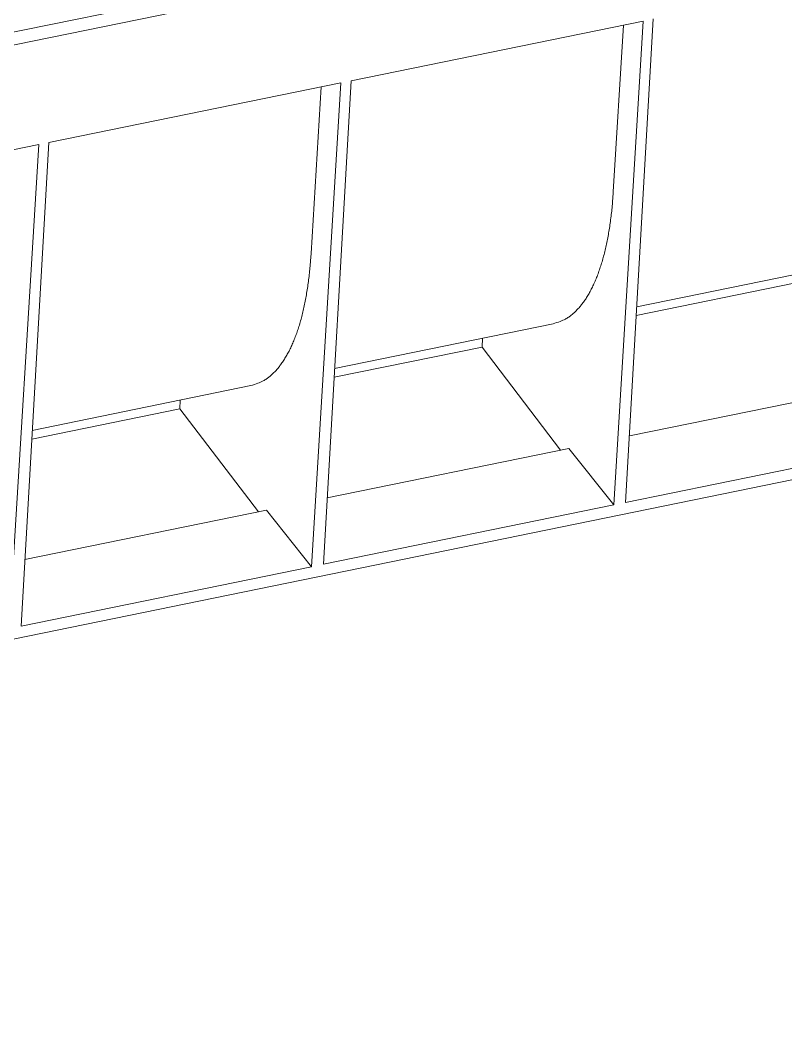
# Model space of a CAD drawing. Header units: millimetres. Extents: x 4267 to 8467, y 166 to 3136.
# Drawn here: x 5012.3 to 5139.8, y 1752.2 to 1918.8 of the extents above; entities that cross this region are included whole.
import ezdxf

# ---------------------------------------------------------------- set-up
doc = ezdxf.new("R2010")
doc.units = ezdxf.units.MM
doc.styles.get("Standard").update_dxf_attribs({"font": 'SimSun.ttf'})
doc.dimstyles.new('ISO-25', dxfattribs={"dimtxt": 2.5, "dimasz": 2.5, "dimexe": 1.25, "dimexo": 0.625, "dimtad": 1, "dimtxsty": 'Standard', "dimcen": 2.5, "dimadec": 0, "dimazin": 0, "dimtfac": 1, "dimtmove": 0, "dimatfit": 3, "dimfxl": 1, "dimarcsym": 0})

msp = doc.modelspace()

# ---------------------------------------------------------------- linework, layer by layer
at = {"linetype": 'Continuous', "lineweight": 5}
for p, q in [((4760.94, 1865.64, 326.37), (5179.49, 1951.29, 326.37)), ((4762.39, 1863.74, 326.37), (5180.94, 1949.39, 326.37)), ((5067.41, 1908.72, 326.37), (5116, 1918.66, 326.37)), ((5112.72, 1917.99, 326.37), (5111.03, 1890.25, 326.37)), ((5116, 1918.66, 326.37), (5111.11, 1838.12, 326.37)), ((5113.08, 1838.53, 326.37), (5117.68, 1919.01, 326.37)), ((5017.13, 1898.43, 326.37), (5065.73, 1908.38, 326.37)), ((5062.44, 1907.7, 326.37), (5060.75, 1879.96, 326.37)), ((5065.73, 1908.38, 326.37), (5060.83, 1827.83, 326.37)), ((5062.81, 1828.24, 326.37), (5067.41, 1908.72, 326.37)), ((4966.85, 1888.14, 326.37), (5015.45, 1898.09, 326.37)), ((5015.45, 1898.09, 326.37), (5010.56, 1817.55, 326.37)), ((5012.53, 1817.95, 326.37), (5017.13, 1898.43, 326.37)), ((5114.95, 1871.12, 326.37), (5153, 1878.91, 326.37)), ((5141.38, 1875.08, 326.37), (5114.86, 1869.65, 326.37)), ((5064.67, 1860.83, 326.37), (5101.02, 1868.27, 326.37)), ((5089.22, 1864.41, 326.37), (5064.59, 1859.37, 326.37)), ((5089.29, 1865.87, 326.37), (5089.22, 1864.41, 326.37)), ((5102.27, 1847.26, 326.37), (5089.22, 1864.41, 326.37)), ((5014.39, 1850.54, 326.37), (5050.74, 1857.98, 326.37)), ((5155.75, 1858.2, 326.37), (5113.72, 1849.6, 326.37)), ((5039.01, 1855.58, 326.37), (5038.94, 1854.12, 326.37)), ((5038.94, 1854.12, 326.37), (5014.31, 1849.08, 326.37)), ((5051.99, 1836.97, 326.37), (5038.94, 1854.12, 326.37)), ((5163.25, 1848.79, 326.37), (5113.08, 1838.53, 326.37)), ((4817.56, 1776.16, 326.37), (5165.4, 1847.34, 326.37)), ((5103.61, 1847.53, 326.37), (5063.44, 1839.32, 326.37)), ((5111.11, 1838.12, 326.37), (5103.61, 1847.53, 326.37)), ((5111.11, 1838.12, 326.37), (5062.81, 1828.24, 326.37)), ((5053.33, 1837.25, 326.37), (5013.17, 1829.03, 326.37)), ((5060.83, 1827.83, 326.37), (5053.33, 1837.25, 326.37)), ((5060.83, 1827.83, 326.37), (5012.53, 1817.95, 326.37))]:
    msp.add_line(p, q, dxfattribs=at)
for points in [[(5111.03, 1890.25), (5110.95, 1889.06, -0.004145), (5110.85, 1887.89, -0.004226), (5110.73, 1886.73, -0.004378), (5110.59, 1885.6, -0.004635), (5110.43, 1884.48, -0.004891), (5110.26, 1883.39, -0.005146), (5110.06, 1882.33, -0.005432), (5109.85, 1881.29, -0.005752), (5109.61, 1880.28, -0.006104), (5109.36, 1879.31, -0.006484), (5109.09, 1878.36, -0.006908), (5108.8, 1877.45, -0.007361), (5108.49, 1876.58, -0.007881), (5108.17, 1875.75, -0.008445), (5107.82, 1874.95, -0.009048), (5107.47, 1874.2, -0.009647), (5107.09, 1873.49, -0.010465), (5106.7, 1872.81, -0.011457), (5106.29, 1872.19, -0.012034), (5105.87, 1871.6, -0.012079), (5105.44, 1871.07, -0.014192), (5104.98, 1870.57, -0.018076), (5104.51, 1870.12, -0.015017), (5104.05, 1869.72, -0.005867), (5103.63, 1869.39, -0.022258), (5103.07, 1869.06, -0.041924), (5102.19, 1868.68, -0.022121), (5101.02, 1868.27, -0.012069)], [(5060.75, 1879.96), (5060.67, 1878.77, -0.004145), (5060.57, 1877.6, -0.004226), (5060.45, 1876.44, -0.004378), (5060.31, 1875.31, -0.004635), (5060.16, 1874.19, -0.004891), (5059.98, 1873.1, -0.005146), (5059.79, 1872.04, -0.005432), (5059.57, 1871, -0.005752), (5059.34, 1869.99, -0.006104), (5059.09, 1869.02, -0.006484), (5058.81, 1868.07, -0.006908), (5058.53, 1867.17, -0.007361), (5058.22, 1866.3, -0.007881), (5057.89, 1865.46, -0.008445), (5057.55, 1864.67, -0.009048), (5057.19, 1863.91, -0.009647), (5056.81, 1863.2, -0.010465), (5056.42, 1862.53, -0.011457), (5056.01, 1861.9, -0.012034), (5055.59, 1861.32, -0.012079), (5055.16, 1860.78, -0.014193), (5054.71, 1860.28, -0.018076), (5054.23, 1859.83, -0.015017), (5053.77, 1859.43, -0.005867), (5053.36, 1859.1, -0.022258), (5052.8, 1858.77, -0.041925), (5051.91, 1858.39, -0.022122), (5050.74, 1857.98, -0.012069)]]:
    msp.add_lwpolyline(points, format="xyb", dxfattribs=at)

# ---------------------------------------------------------------- leaders
at = {"lineweight": 5}
msp.add_leader([(4962.89, 1818.74, 326.37), (4962.89, 1718.83, 326.37), (5114.13, 1718.83, 326.37)], dimstyle='ISO-25', override={"dimtxt": 10, "dimgap": 0.625, "dimtad": 0, "dimarcsym": 1}, dxfattribs=at)

doc.saveas('drawing.dxf')
